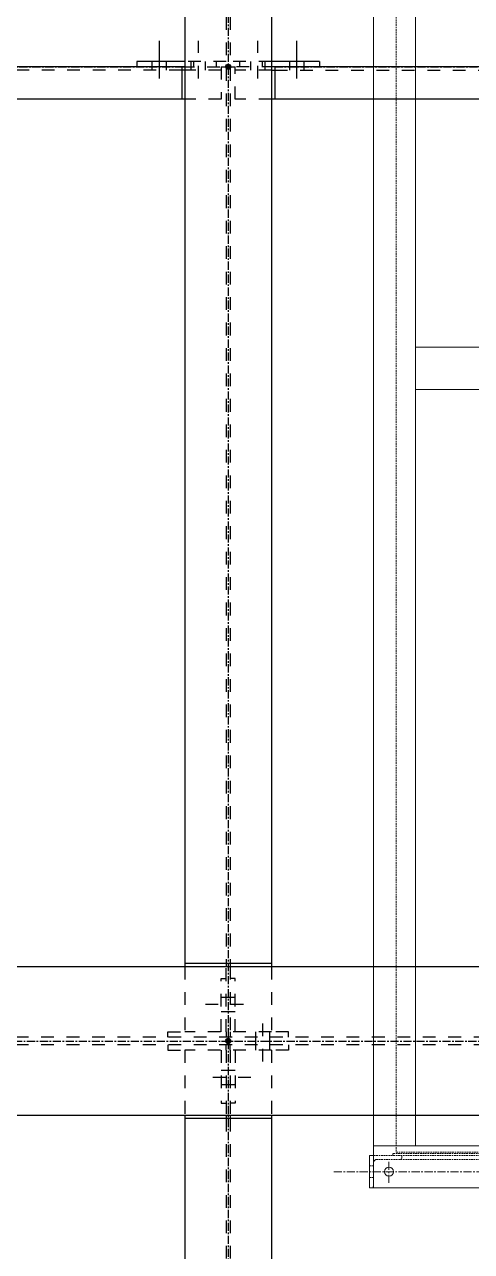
# Model space of a CAD drawing. Header units: inches. Extents: x 209270 to 234360, y -180214 to -150194.
# Drawn here: x 218898 to 219587, y -163488 to -161599 of the extents above; entities that cross this region are included whole.
import ezdxf

# ---------------------------------------------------------------- set-up
doc = ezdxf.new("R2010")
doc.units = ezdxf.units.IN
doc.header["$LTSCALE"] = 10
doc.header["$MEASUREMENT"] = 0
for name, pattern in [('CENTER', [2, 1.25, -0.25, 0.25, -0.25]), ('DXK_LINE_DOT2', [3.9198, 1.9599, -1.9599]), ('HIDDEN', [0.375, 0.25, -0.125])]:
    doc.linetypes.add(name, pattern=pattern)
doc.layers.get('0').update_dxf_attribs({"color": 1})
for name, color, linetype in [('$AUDIT_BAD_LAYER1', 1, 'Continuous'), ('_STR_0', 5, 'Continuous'), ('_STR_1', 5, 'Continuous'), ('_STR_2', 5, 'Continuous'), ('_STR_4', 5, 'Continuous')]:
    doc.layers.add(name, color=color, linetype=linetype)
for name, color, linetype, lineweight in [('CEN', 1, 'CENTER', 9), ('HIDDDEN', 1, 'HIDDEN', 9), ('MAIN OBJECT', 1, 'Continuous', 18)]:
    doc.layers.add(name, color=color, linetype=linetype, lineweight=lineweight)

# ---------------------------------------------------------------- blocks, each defined once
blk = doc.blocks.new('A$Cdf87a385')
at = {"layer": 'CEN'}
for p, q in [((-147.6, 1817.4), (-147.6, 1783.4)), ((-62.5, 1800.2), (-1600.7, 1800.2))]:
    blk.add_line(p, q, dxfattribs=at)
at = {"layer": 'HIDDDEN'}
for p, q in [((-123.6, 1787.2), (-123.6, 1822.2)), ((-117.6, 1809.2), (-123.4, 1809.2)), ((-117.6, 1809.2), (-122.6, 1809.2)), ((-1619.3, 1781.2), (-165.6, 1781.2)), ((-167.6, 1775.2), (-167.6, 1778.2)), ((-164.6, 1781.2), (-129.6, 1781.2)), ((-117.6, 1791.2), (-123.4, 1791.2)), ((-117.6, 1791.2), (-122.6, 1791.2)), ((-1619.3, 1775.2), (-123.6, 1775.2)), ((-1619.3, 1772.2), (-153.9, 1772.2)), ((-158.9, 1770.2), (-911, 1770.2)), ((-158.6, -1770.2), (-158.6, 1770.2)), ((-153.6, 1772.2), (-153.6, 1775.2))]:
    blk.add_line(p, q, dxfattribs=at)
at = {"layer": 'MAIN OBJECT'}
for p, q in [((-117.6, 1825.2), (-1619.3, 1825.2)), ((-123.6, -1825.2), (-123.6, 1825.2)), ((-120.6, 1825.2), (-117.6, 1825.2)), ((-117.6, 1825.2), (-117.6, 1775.2)), ((-123.6, 1760.2), (-1619.3, 1760.2)), ((-188.6, -1760.2), (-188.6, 1760.2)), ((-122.6, 1775.2), (-117.6, 1775.2)), ((-188.6, 595.7), (-880.7, 595.8)), ((-188.6, 530.7), (-880.7, 530.8))]:
    blk.add_line(p, q, dxfattribs=at)
blk.add_circle((-147.6, 1800.2), 7, dxfattribs=at)
at = {"layer": 'MAIN OBJECT', "ltscale": 0.5}
for centre, radius, start, end in [((-120.6, 1822.2), 3, 89.9999, 179.9999), ((-164.6, 1778.2), 3, 89.9999, 179.9999), ((-129.6, 1787.2), 6, 269.9999, 359.9999)]:
    blk.add_arc(centre, radius, start, end, dxfattribs=at)
blk = doc.blocks.new('Part-116860372-114981 - 114867')
at = {"layer": '_STR_1', "linetype": 'DXK_LINE_DOT2'}
for p, q in [((225371.9, -163157.7), (216821.8, -163157.7)), ((225371.9, -163169.6), (216821.8, -163169.6))]:
    blk.add_line(p, q, dxfattribs=at)
at = {"layer": '_STR_2', "linetype": 'Continuous'}
for p, q in [((216821.8, -163049.2), (223004.9, -163049.2)), ((225386.9, -163278.2), (216821.8, -163278.2))]:
    blk.add_line(p, q, dxfattribs=at)
at = {"layer": '_STR_4', "linetype": 'CENTER'}
blk.add_line((216821.8, -163163.7), (225511.9, -163163.7), dxfattribs=at)
blk = doc.blocks.new('Part-116860372-114983 - 114867')
at = {"layer": '_STR_4', "linetype": 'Continuous'}
blk.add_hatch(color=256, dxfattribs=at).paths.add_polyline_path([(219211.9, -163167.7, -1), (219211.9, -163159.7, -1)])
at = {"layer": '_STR_1', "linetype": 'DXK_LINE_DOT2'}
for p, q in [((219209, -160293.7), (219209, -163044.2)), ((219214.7, -160293.7), (219214.7, -163044.2)), ((219145.3, -163049.2), (219145.3, -163149.7)), ((219209, -163149.7), (219209, -163049.2)), ((219214.7, -163049.2), (219214.7, -163149.7)), ((219278.5, -163049.2), (219278.5, -163149.7)), ((219278.5, -163149.7), (219145.3, -163149.7))]:
    blk.add_line(p, q, dxfattribs=at)
at = {"layer": '_STR_2', "linetype": 'Continuous'}
for p, q in [((219145.3, -160288.7), (219145.3, -163049.2)), ((219278.5, -160288.7), (219278.5, -163049.2)), ((219278.5, -163044.2), (219145.3, -163044.2)), ((219209, -163044.2), (219209, -163049.2)), ((219214.7, -163044.2), (219214.7, -163049.2))]:
    blk.add_line(p, q, dxfattribs=at)
at = {"layer": '_STR_4', "linetype": 'CENTER'}
blk.add_line((219211.9, -160163.7), (219211.9, -163163.7), dxfattribs=at)
at = {"layer": '_STR_4', "linetype": 'Continuous'}
blk.add_circle((219211.9, -163163.7), 4, dxfattribs=at)
blk = doc.blocks.new('Part-116860372-114990 - 114867')
at = {"layer": '_STR_4', "linetype": 'Continuous'}
blk.add_hatch(color=256, dxfattribs=at).paths.add_polyline_path([(219211.9, -163167.7, -1), (219211.9, -163159.7, -1)])
at = {"layer": '_STR_1', "linetype": 'DXK_LINE_DOT2'}
for p, q in [((219145.3, -163177.6), (219145.3, -163278.2)), ((219278.5, -163177.6), (219145.3, -163177.6)), ((219209, -163177.6), (219209, -163278.2)), ((219214.7, -163177.6), (219214.7, -163278.2)), ((219278.5, -163177.6), (219278.5, -163278.2)), ((219209, -163283.2), (219209, -165263.7)), ((219214.7, -163283.2), (219214.7, -165263.7))]:
    blk.add_line(p, q, dxfattribs=at)
at = {"layer": '_STR_2', "linetype": 'Continuous'}
for p, q in [((219145.3, -163278.2), (219145.3, -165268.7)), ((219278.5, -163283.2), (219145.3, -163283.2)), ((219209, -163278.2), (219209, -163283.2)), ((219214.7, -163278.2), (219214.7, -163283.2)), ((219278.5, -163278.2), (219278.5, -165268.7))]:
    blk.add_line(p, q, dxfattribs=at)
at = {"layer": '_STR_4', "linetype": 'CENTER'}
blk.add_line((219211.9, -163163.7), (219211.9, -165363.7), dxfattribs=at)
at = {"layer": '_STR_4', "linetype": 'Continuous'}
blk.add_circle((219211.9, -163163.7), 4, dxfattribs=at)
blk = doc.blocks.new('Part-116860372-115030 - 114867')
at = {"layer": '_STR_4', "linetype": 'Continuous'}
for points in [[(218111.9, -161667.7, -1), (218111.9, -161659.7, -1)], [(219211.9, -161667.7, -1), (219211.9, -161659.7, -1)]]:
    blk.add_hatch(color=256, dxfattribs=at).paths.add_polyline_path(points)
at = {"layer": '_STR_1', "linetype": 'DXK_LINE_DOT2'}
for p, q in [((218123, -161663.7), (218123, -161713.7)), ((218190.1, -161663.7), (218123, -161663.7)), ((218185.1, -161668.7), (218123, -161668.7)), ((219140.3, -161668.7), (218190.1, -161668.7)), ((219140.3, -161663.7), (219201, -161663.7)), ((219201, -161668.7), (219145.3, -161668.7)), ((219201, -161663.7), (219201, -161713.7)), ((218185.1, -161713.7), (218123, -161713.7)), ((219201, -161713.7), (219145.3, -161713.7))]:
    blk.add_line(p, q, dxfattribs=at)
at = {"layer": '_STR_2', "linetype": 'Continuous'}
for p, q in [((218190.1, -161668.7), (218185.1, -161668.7)), ((219140.3, -161663.7), (218190.1, -161663.7)), ((218190.1, -161713.7), (218190.1, -161663.7)), ((219140.3, -161663.7), (219140.3, -161713.7)), ((219145.3, -161668.7), (219140.3, -161668.7)), ((219145.3, -161713.7), (218185.1, -161713.7))]:
    blk.add_line(p, q, dxfattribs=at)
at = {"layer": '_STR_4', "linetype": 'CENTER'}
for p, q in [((218111.9, -161663.7), (218123, -161663.7)), ((218190.1, -161663.7), (219140.3, -161663.7)), ((219201, -161663.7), (219211.9, -161663.7))]:
    blk.add_line(p, q, dxfattribs=at)
at = {"layer": '_STR_4', "linetype": 'Continuous'}
for centre in [(218111.9, -161663.7), (219211.9, -161663.7)]:
    blk.add_circle(centre, 4, dxfattribs=at)
blk = doc.blocks.new('Part-116860372-115031 - 114867')
at = {"layer": '_STR_4', "linetype": 'Continuous'}
for points in [[(219211.9, -161667.7, -1), (219211.9, -161659.7, -1)], [(220311.9, -161667.7, -1), (220311.9, -161659.7, -1)]]:
    blk.add_hatch(color=256, dxfattribs=at).paths.add_polyline_path(points)
at = {"layer": '_STR_1', "linetype": 'DXK_LINE_DOT2'}
for p, q in [((219222.7, -161713.7), (219222.7, -161663.7)), ((219283.5, -161663.7), (219222.7, -161663.7)), ((219278.5, -161668.7), (219222.7, -161668.7)), ((219283.5, -161668.7), (220240.3, -161668.7)), ((220301, -161663.7), (220240.3, -161663.7)), ((220301, -161668.7), (220245.3, -161668.7)), ((220301, -161713.7), (220301, -161663.7)), ((219278.5, -161713.7), (219222.7, -161713.7)), ((220301, -161713.7), (220245.3, -161713.7))]:
    blk.add_line(p, q, dxfattribs=at)
at = {"layer": '_STR_2', "linetype": 'Continuous'}
for p, q in [((219278.5, -161668.7), (219283.5, -161668.7)), ((220240.3, -161663.7), (219283.5, -161663.7)), ((219283.5, -161663.7), (219283.5, -161713.7)), ((220240.3, -161663.7), (220240.3, -161713.7)), ((220245.3, -161668.7), (220240.3, -161668.7)), ((220245.3, -161713.7), (219278.5, -161713.7))]:
    blk.add_line(p, q, dxfattribs=at)
at = {"layer": '_STR_4', "linetype": 'CENTER'}
for p, q in [((219211.9, -161663.7), (219222.7, -161663.7)), ((219283.5, -161663.7), (220240.3, -161663.7)), ((220301, -161663.7), (220311.9, -161663.7))]:
    blk.add_line(p, q, dxfattribs=at)
at = {"layer": '_STR_4', "linetype": 'Continuous'}
for centre in [(219211.9, -161663.7), (220311.9, -161663.7)]:
    blk.add_circle(centre, 4, dxfattribs=at)
blk = doc.blocks.new('Bolt-116860372-115253 - 114867')
at = {"layer": '_STR_1', "linetype": 'DXK_LINE_DOT2'}
for p, q in [((219253.7, -163149.7), (219253.7, -163157.7)), ((219264.7, -163136.7), (219264.7, -163209.7)), ((219275.7, -163149.7), (219275.7, -163157.7)), ((219253.7, -163157.7), (219253.7, -163169.6)), ((219253.7, -163169.6), (219253.7, -163177.6)), ((219275.7, -163157.7), (219275.7, -163169.6)), ((219275.7, -163169.6), (219275.7, -163177.6))]:
    blk.add_line(p, q, dxfattribs=at)
blk = doc.blocks.new('Part-116860372-115190 - 114867')
at = {"layer": '_STR_1', "linetype": 'DXK_LINE_DOT2'}
for p, q in [((219214.7, -163177.6), (219214.7, -163169.6)), ((219304.7, -163169.6), (219304.7, -163177.6)), ((219222.7, -163177.6), (219222.7, -163259.6)), ((219304.7, -163177.6), (219278.5, -163177.6)), ((219222.7, -163259.6), (219214.7, -163259.6))]:
    blk.add_line(p, q, dxfattribs=at)
blk = doc.blocks.new('Part-116860372-115191 - 114867')
at = {"layer": '_STR_1', "linetype": 'DXK_LINE_DOT2'}
for p, q in [((219119, -163169.6), (219119, -163177.6)), ((219209, -163177.6), (219209, -163169.6)), ((219119, -163177.6), (219145.3, -163177.6)), ((219201, -163177.6), (219201, -163259.6)), ((219201, -163259.6), (219209, -163259.6))]:
    blk.add_line(p, q, dxfattribs=at)
blk = doc.blocks.new('Bolt-116860372-115192 - 114867')
at = {"layer": '_STR_1', "linetype": 'DXK_LINE_DOT2'}
for p, q in [((219201, -163208.6), (219209, -163208.6)), ((219209, -163208.6), (219214.7, -163208.6)), ((219214.7, -163208.6), (219222.7, -163208.6)), ((219188, -163219.6), (219256, -163219.6)), ((219201, -163230.6), (219209, -163230.6)), ((219209, -163230.6), (219214.7, -163230.6)), ((219214.7, -163230.6), (219222.7, -163230.6))]:
    blk.add_line(p, q, dxfattribs=at)
blk = doc.blocks.new('Part-116860372-115250 - 114867')
at = {"layer": '_STR_1', "linetype": 'DXK_LINE_DOT2'}
for p, q in [((219201, -163149.7), (219201, -163067.7)), ((219201, -163067.7), (219209, -163067.7)), ((219119, -163157.7), (219119, -163149.7)), ((219119, -163149.7), (219145.3, -163149.7)), ((219209, -163149.7), (219209, -163157.7))]:
    blk.add_line(p, q, dxfattribs=at)
blk = doc.blocks.new('Part-116860372-115251 - 114867')
at = {"layer": '_STR_1', "linetype": 'DXK_LINE_DOT2'}
for p, q in [((219222.7, -163067.7), (219214.7, -163067.7)), ((219222.7, -163149.7), (219222.7, -163067.7)), ((219214.7, -163149.7), (219214.7, -163157.7)), ((219304.7, -163149.7), (219278.5, -163149.7)), ((219304.7, -163157.7), (219304.7, -163149.7))]:
    blk.add_line(p, q, dxfattribs=at)
blk = doc.blocks.new('Bolt-116860372-115252 - 114867')
at = {"layer": '_STR_1', "linetype": 'DXK_LINE_DOT2'}
for p, q in [((219209, -163096.7), (219201, -163096.7)), ((219214.7, -163096.7), (219209, -163096.7)), ((219222.7, -163096.7), (219214.7, -163096.7)), ((219235.7, -163107.7), (219167.7, -163107.7)), ((219209, -163118.7), (219201, -163118.7)), ((219214.7, -163118.7), (219209, -163118.7)), ((219222.7, -163118.7), (219214.7, -163118.7))]:
    blk.add_line(p, q, dxfattribs=at)
blk = doc.blocks.new('Part-116860372-115629 - 114867')
at = {"layer": '_STR_1', "linetype": 'DXK_LINE_DOT2'}
for p, q in [((219278.5, -161655.7), (219214.7, -161655.7)), ((219229.7, -161663.7), (219229.7, -161655.7)), ((219264.7, -161663.7), (219264.7, -161655.7))]:
    blk.add_line(p, q, dxfattribs=at)
at = {"layer": '_STR_2', "linetype": 'Continuous'}
for p, q in [((219352.7, -161655.7), (219278.5, -161655.7)), ((219352.7, -161655.7), (219352.7, -161663.7)), ((219283.5, -161663.7), (219278.5, -161663.7))]:
    blk.add_line(p, q, dxfattribs=at)
blk = doc.blocks.new('Bolt-116860372-115630 - 114867')
at = {"layer": '_STR_1', "linetype": 'DXK_LINE_DOT2'}
for p, q in [((219257.7, -161681.7), (219257.7, -161623.7)), ((219246.7, -161663.7), (219246.7, -161655.7)), ((219268.7, -161663.7), (219268.7, -161655.7)), ((219246.7, -161668.7), (219246.7, -161663.7)), ((219268.7, -161668.7), (219268.7, -161663.7))]:
    blk.add_line(p, q, dxfattribs=at)
at = {"layer": '_STR_2', "linetype": 'Continuous'}
for p, q in [((219317.7, -161681.7), (219317.7, -161623.7)), ((219306.7, -161663.7), (219306.7, -161655.7)), ((219328.7, -161663.7), (219328.7, -161655.7)), ((219306.7, -161668.7), (219306.7, -161663.7)), ((219328.7, -161668.7), (219328.7, -161663.7))]:
    blk.add_line(p, q, dxfattribs=at)
blk = doc.blocks.new('Part-116860372-115631 - 114867')
at = {"layer": '_STR_1', "linetype": 'DXK_LINE_DOT2'}
for p, q in [((219209, -161655.7), (219145.3, -161655.7)), ((219159, -161663.7), (219159, -161655.7)), ((219194, -161663.7), (219194, -161655.7))]:
    blk.add_line(p, q, dxfattribs=at)
at = {"layer": '_STR_2', "linetype": 'Continuous'}
for p, q in [((219145.3, -161655.7), (219071, -161655.7)), ((219071, -161655.7), (219071, -161663.7)), ((219145.3, -161663.7), (219140.3, -161663.7))]:
    blk.add_line(p, q, dxfattribs=at)
blk = doc.blocks.new('Bolt-116860372-115632 - 114867')
at = {"layer": '_STR_1', "linetype": 'DXK_LINE_DOT2'}
for p, q in [((219166, -161681.7), (219166, -161623.7)), ((219155, -161663.7), (219155, -161655.7)), ((219177, -161663.7), (219177, -161655.7)), ((219155, -161668.7), (219155, -161663.7)), ((219177, -161668.7), (219177, -161663.7))]:
    blk.add_line(p, q, dxfattribs=at)
at = {"layer": '_STR_2', "linetype": 'Continuous'}
for p, q in [((219106, -161681.7), (219106, -161623.7)), ((219095, -161663.7), (219095, -161655.7)), ((219117, -161663.7), (219117, -161655.7)), ((219095, -161668.7), (219095, -161663.7)), ((219117, -161668.7), (219117, -161663.7))]:
    blk.add_line(p, q, dxfattribs=at)
blk = doc.blocks.new('OVERLAY_DRAWING')
at = {"layer": '$AUDIT_BAD_LAYER1', "color": 1, "rotation": 180.0000473434895}
blk.add_blockref('A$Cdf87a385', (219311.9, -161564.7, 0.8), dxfattribs=at)
at = {"layer": '_STR_0', "zscale": 0.8}
for name in ['Part-116860372-114983 - 114867', 'Bolt-116860372-115632 - 114867', 'Bolt-116860372-115630 - 114867', 'Part-116860372-115030 - 114867', 'Part-116860372-115631 - 114867', 'Part-116860372-115031 - 114867', 'Part-116860372-115629 - 114867', 'Part-116860372-114981 - 114867', 'Part-116860372-115250 - 114867', 'Part-116860372-115251 - 114867', 'Bolt-116860372-115252 - 114867', 'Bolt-116860372-115253 - 114867', 'Part-116860372-115191 - 114867', 'Part-116860372-114990 - 114867', 'Part-116860372-115190 - 114867', 'Bolt-116860372-115192 - 114867']:
    blk.add_blockref(name, (0, 0), dxfattribs=at)

msp = doc.modelspace()

# ---------------------------------------------------------------- block references
msp.add_blockref('OVERLAY_DRAWING', (0, 0))

doc.saveas('drawing.dxf')
